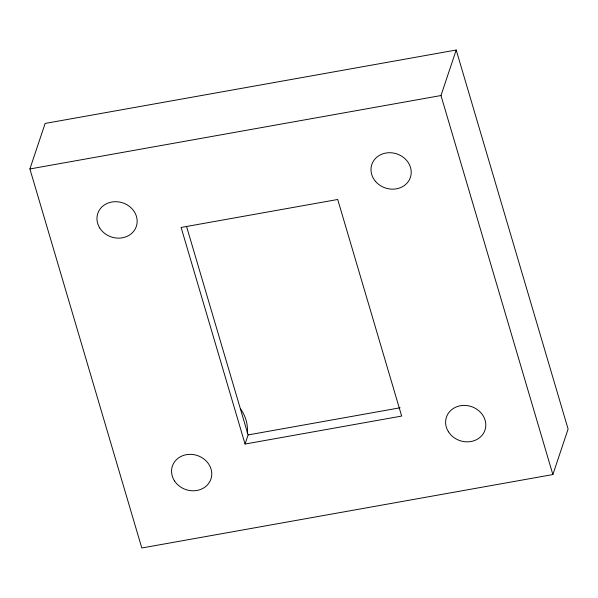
<?xml version="1.0" encoding="UTF-8"?>
<svg xmlns="http://www.w3.org/2000/svg" width="598" height="598" viewBox="0 0 598 598"><rect width="100%" height="100%" fill="white"/><g stroke="black" fill="none" stroke-linecap="round" stroke-linejoin="round"><path stroke-width="0.9" d="M29.9 168.957L45.127 123.442L456.207 50.015L568.1 429.043L552.873 474.558L141.793 547.985L29.9 168.957L440.98 95.538L456.207 50.015M245.053 444.037L181.112 227.449L337.713 199.478L401.654 416.066L245.053 444.037L248.103 434.933L186.539 226.403M248.103 434.933L400.122 407.784M440.98 95.538L552.873 474.558M240.456 408.726A41.03 36.261 18.5 0 1 247.303 433.057M99.679 227.898A20.339 17.977 18.5 0 0 134.513 230.118A20.339 17.977 18.5 0 0 116.976 201.735A20.339 17.977 18.5 0 0 99.679 227.898M174.541 480.964A20.339 17.977 18.5 0 0 209.367 482.384A20.339 17.977 18.5 0 0 191.068 454.368A20.339 17.977 18.5 0 0 174.541 480.964M375.619 181.493A20.339 17.977 18.5 0 0 409.966 178.54A20.339 17.977 18.5 0 0 387.751 152.796A20.339 17.977 18.5 0 0 375.619 181.493M448.433 431.763A20.339 17.977 18.5 0 0 483.266 433.677A20.339 17.977 18.5 0 0 465.431 405.437A20.339 17.977 18.5 0 0 448.433 431.763"/></g></svg>
